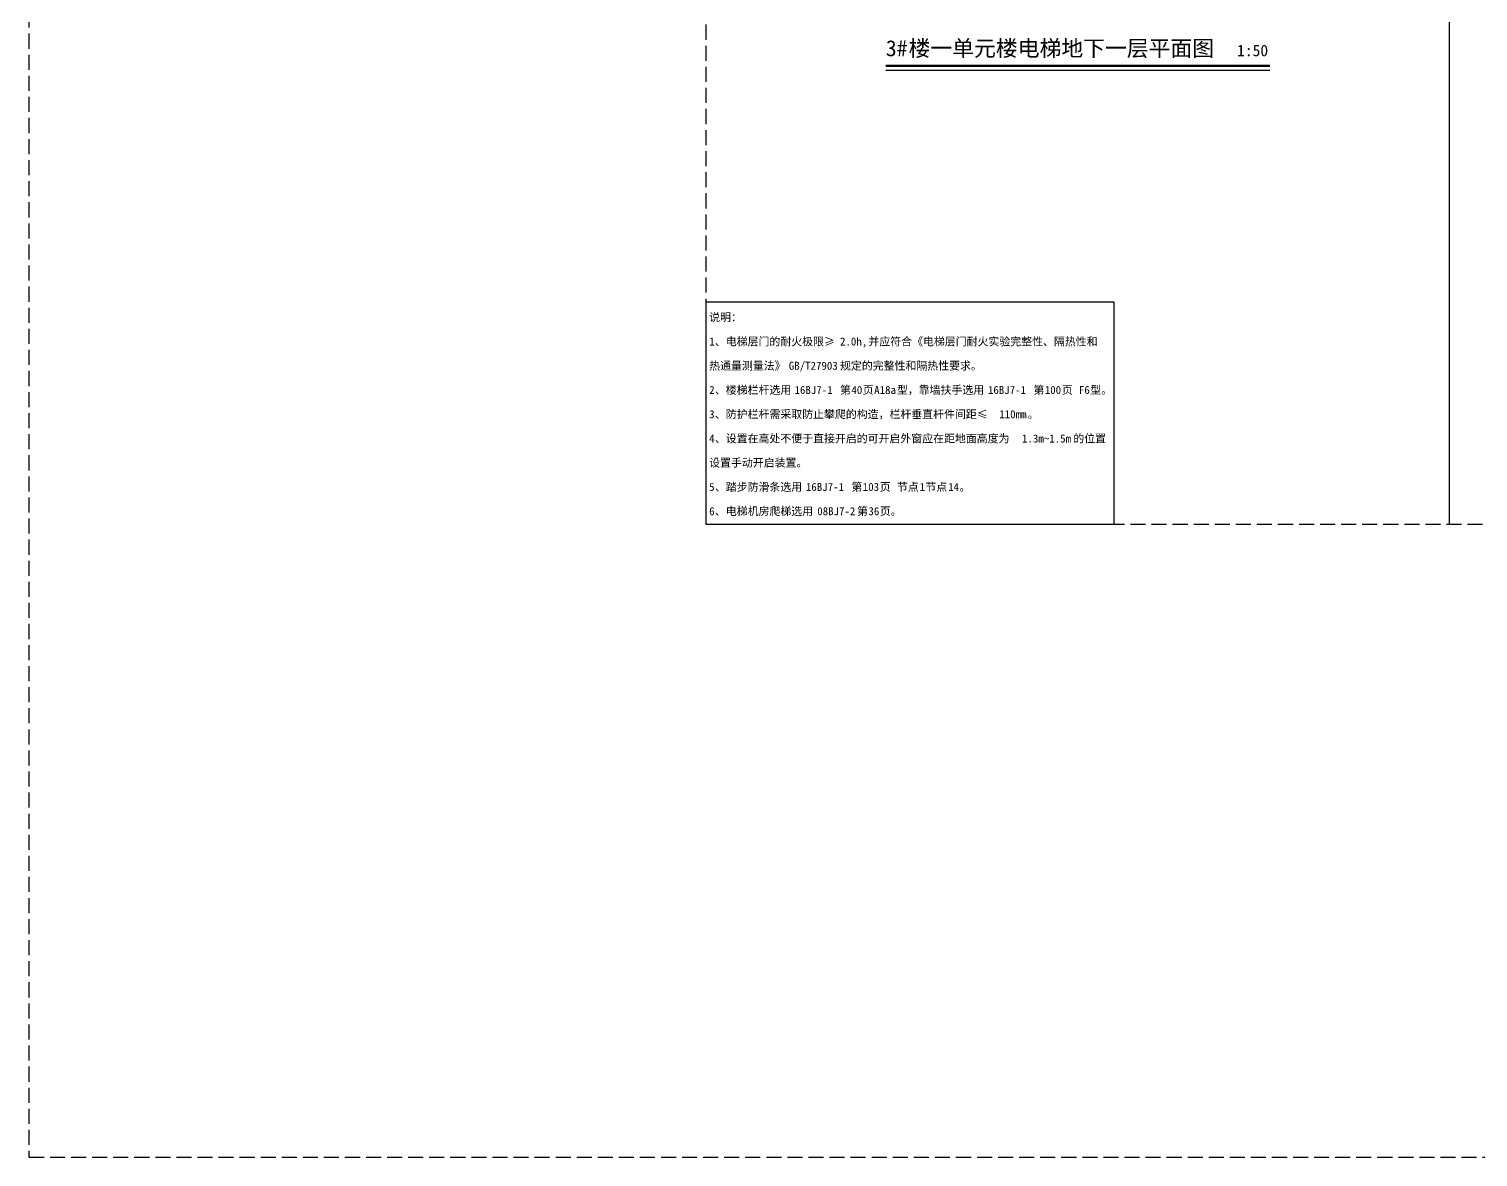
# Model space of a CAD drawing. Extents: x -10817 to 167545, y 26551 to 157048.
# Drawn here: x -10817 to 13256, y 94998 to 113726 of the extents above; entities that cross this region are included whole.
import ezdxf

# ---------------------------------------------------------------- set-up
doc = ezdxf.new("R2010")
doc.units = 0
doc.header["$LTSCALE"] = 1000
doc.header["$MEASUREMENT"] = 0
doc.linetypes.add('DASH', pattern=[0.35, 0.25, -0.1])
doc.layers.get('Defpoints').update_dxf_attribs({"color": 30, "linetype": 'DASH'})
for name, color, linetype in [('A-ANNO-SYMB', 3, 'Continuous'), ('A-ANNO-TEXT', 7, 'Continuous'), ('图纸说明$0$A-ANNO-TEXT', 255, 'Continuous')]:
    doc.layers.add(name, color=color, linetype=linetype)
doc.styles.get("Standard").update_dxf_attribs({"font": ''})
doc.styles.add('图纸说明$0$Standard', font='')
doc.styles.get('Standard').set_extended_font_data('SimSun')
doc.styles.get('图纸说明$0$Standard').set_extended_font_data('SimSun')

# ---------------------------------------------------------------- blocks, each defined once
blk = doc.blocks.new('图纸说明')
blk.add_lwpolyline([(0, 0), (6775, 0), (6775, -3700), (0, -3700)], close=True)
at = {"layer": '图纸说明$0$A-ANNO-TEXT', "style": '图纸说明$0$Standard'}
for s, height, p in [('说明：', 132.9, (50, -325)), ('1', 133, (50, -728)), ('、电梯层门的耐火极限≥', 132.91, (145, -728)), ('2.0h,', 132.9, (2224, -728)), ('并应符合《电梯层门耐火实验完整性、隔热性和', 132.91, (2696, -728)), ('热通量测量法》', 132.9, (50, -1130)), ('GB/T27903', 132.9, (1373, -1130)), ('规定的完整性和隔热性要求。', 132.91, (2224, -1130)), ('2', 133, (50, -1532)), ('、楼梯栏杆选用', 132.9, (145, -1532)), ('16BJ7-1', 132.9, (1468, -1532)), ('第', 133, (2224, -1532)), ('40', 132.9, (2413, -1532)), ('页', 133, (2602, -1532)), ('A18a', 132.9, (2791, -1532)), ('型，靠墙扶手选用', 132.9, (3169, -1532)), ('16BJ7-1', 132.9, (4681, -1532)), ('第', 133, (5437, -1532)), ('100', 132.9, (5626, -1532)), ('页', 133, (5910, -1532)), ('F6', 132.9, (6193, -1532)), ('型。', 132.9, (6382, -1532)), ('3', 133, (50, -1935)), ('、防护栏杆需采取防止攀爬的构造，栏杆垂直杆件间距≤', 132.91, (145, -1935)), ('110mm', 132.9, (4870, -1935)), ('。', 133, (5343, -1935)), ('4', 133, (50, -2338)), ('、设置在高处不便于直接开启的可开启外窗应在距地面高度为', 132.91, (145, -2338)), ('1.3m~1.5m', 132.9, (5248, -2338)), ('的位置', 132.9, (6099, -2338)), ('设置手动开启装置。', 132.9, (50, -2740)), ('5', 133, (50, -3142)), ('、踏步防滑条选用', 132.9, (145, -3142)), ('16BJ7-1', 132.9, (1657, -3142)), ('第', 133, (2413, -3142)), ('103', 132.9, (2602, -3142)), ('页', 133, (2885, -3142)), ('节点', 132.9, (3169, -3142)), ('1', 133, (3547, -3142)), ('节点', 132.9, (3642, -3142)), ('14', 132.9, (4020, -3142)), ('。', 133, (4209, -3142)), ('6', 133, (50, -3545)), ('、电梯机房爬梯选用', 132.9, (145, -3545)), ('08BJ7-2', 132.9, (1846, -3545)), ('第', 133, (2507, -3545)), ('36', 132.9, (2696, -3545)), ('页。', 132.9, (2885, -3545))]:
    blk.add_text(s, height=height, dxfattribs=at).set_placement(p)

msp = doc.modelspace()

# ---------------------------------------------------------------- linework, layer by layer
msp.add_lwpolyline([(12783.1, 105498.4), (12783.1, 134198.4)])
at = {"layer": 'A-ANNO-SYMB', "const_width": 35}
msp.add_lwpolyline([(3417.7, 113114.9), (9798.6, 113114.9)], dxfattribs=at)
at = {"layer": 'A-ANNO-SYMB'}
msp.add_lwpolyline([(3417.7, 113044.9), (9798.6, 113044.9)], dxfattribs=at)
at = {"layer": 'Defpoints'}
for points in [[(-10816.9, 94998.4), (166728.1, 94998.4), (166728.1, 157048.4), (-10816.9, 157048.4)], [(433.1, 134198.4), (37483.1, 134198.4), (37483.1, 105498.4), (433.1, 105498.4)]]:
    msp.add_lwpolyline(points, close=True, dxfattribs=at)

# ---------------------------------------------------------------- block references
msp.add_blockref('图纸说明', (433.1, 109198.4))

# ---------------------------------------------------------------- texts
at = {"layer": 'A-ANNO-TEXT', "color": 7}
for s, height, p in [('3#', 265.82, (3417.7, 113273.5)), ('楼一单元楼电梯地下一层平面图', 265.823, (3795.8, 113273.5)), ('1:50', 189.87, (9252.8, 113273.5))]:
    msp.add_text(s, height=height, dxfattribs=at).set_placement(p)

doc.saveas('drawing.dxf')
